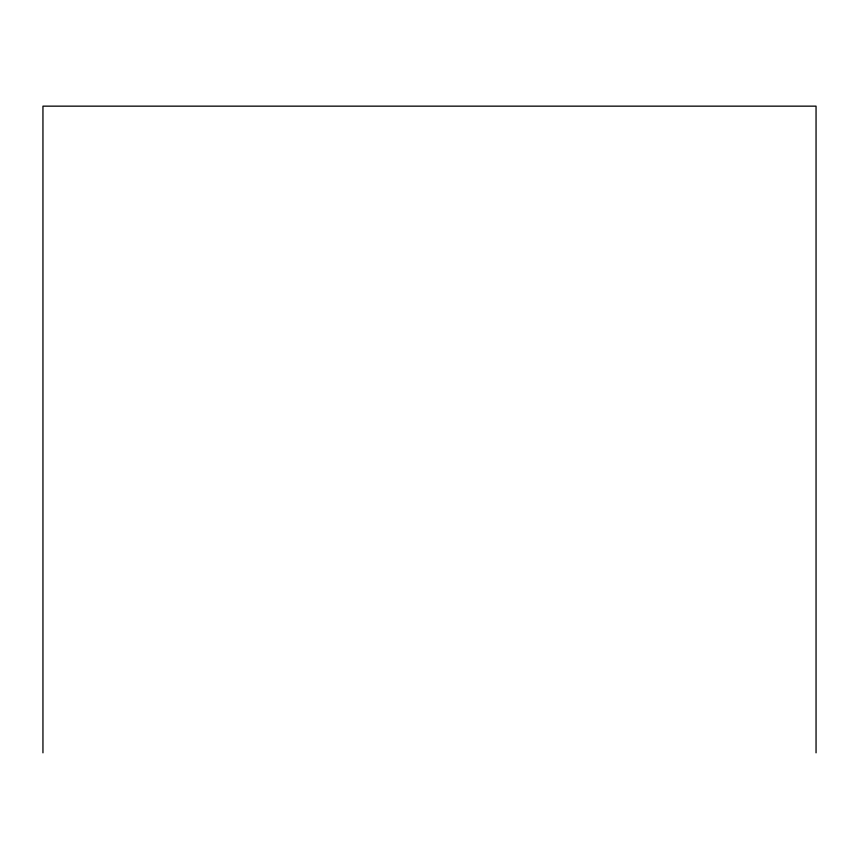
<?xml version="1.0" encoding="UTF-8"?>
<svg xmlns="http://www.w3.org/2000/svg" width="859" height="859" viewBox="0 0 859 859"><rect width="100%" height="100%" fill="white"/><g stroke="black" fill="none" stroke-linecap="round" stroke-linejoin="round"><path stroke-width="1.29" d="M816.05 752.849L816.05 106.151L42.95 106.151L42.95 752.849"/></g></svg>
